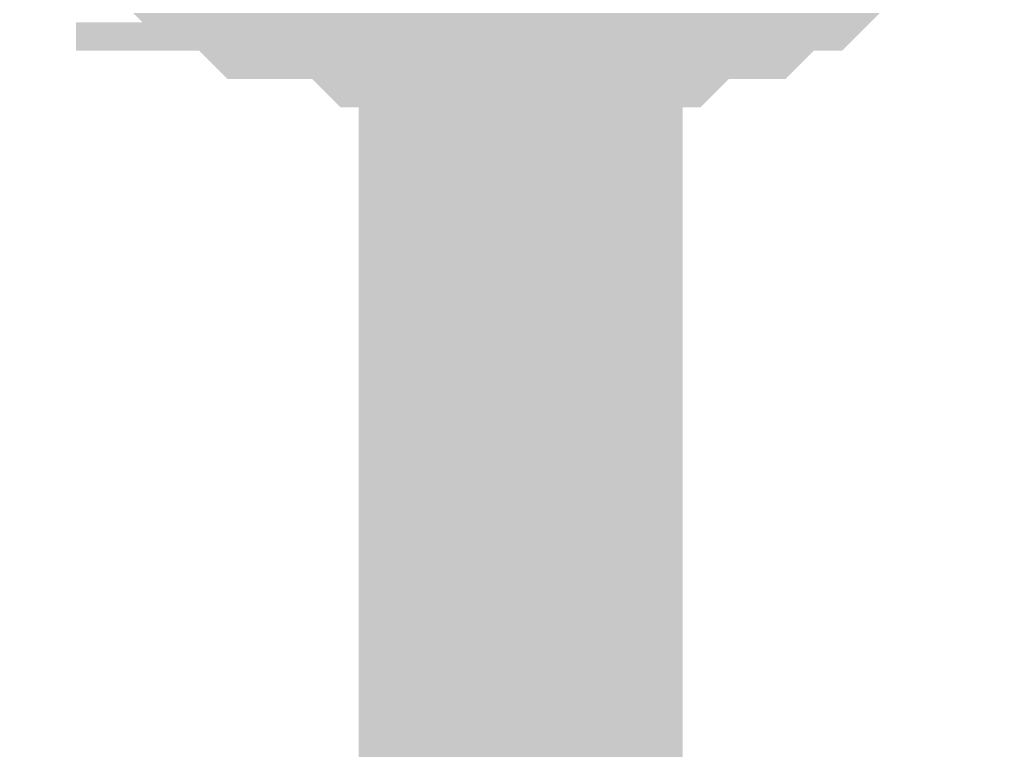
# Model space of a CAD drawing. Header units: inches. Extents: x 0 to 841, y 0 to 594.
# Drawn here: x 432.057 to 432.958, y 156.247 to 156.924 of the extents above; entities that cross this region are included whole.
import ezdxf

# ---------------------------------------------------------------- set-up
doc = ezdxf.new("R2010")
doc.units = ezdxf.units.IN
doc.layers.add('Sheet', color=255, linetype='Continuous')

msp = doc.modelspace()

# ---------------------------------------------------------------- linework, layer by layer
at = {"layer": 'Sheet'}
for points in [[(432.52026, 153.38642, 0.29972, 0.29972, 0), (432.52026, 157.48891, 0.29972, 0.29972, 0)], [(432.52026, 156.99243, 0.29972, 0.29972, 0), (432.49413, 156.99243, 0.29972, 0.29972, 0), (432.468, 156.99243, 0.29972, 0.29972, 0), (432.44187, 156.99243, 0.29972, 0.29972, 0), (432.41573, 156.99243, 0.29972, 0.29972, 0), (432.3896, 157.01856, 0.29972, 0.29972, 0), (432.36347, 157.01856, 0.29972, 0.29972, 0), (432.33734, 157.01856, 0.29972, 0.29972, 0), (432.31121, 157.01856, 0.29972, 0.29972, 0), (432.28508, 157.04469, 0.29972, 0.29972, 0), (432.25895, 157.04469, 0.29972, 0.29972, 0), (432.25895, 157.07083, 0.29972, 0.29972, 0), (432.23282, 157.07083, 0.29972, 0.29972, 0), (432.20669, 157.09696, 0.29972, 0.29972, 0)], [(432.52026, 156.99243, 0.29972, 0.29972, 0), (432.49413, 156.99243, 0.29972, 0.29972, 0), (432.468, 156.99243, 0.29972, 0.29972, 0), (432.44187, 156.99243, 0.29972, 0.29972, 0), (432.41573, 156.99243, 0.29972, 0.29972, 0), (432.3896, 157.01856, 0.29972, 0.29972, 0), (432.36347, 157.01856, 0.29972, 0.29972, 0), (432.33734, 157.01856, 0.29972, 0.29972, 0), (432.31121, 157.01856, 0.29972, 0.29972, 0), (432.28508, 157.04469, 0.29972, 0.29972, 0), (432.25895, 157.04469, 0.29972, 0.29972, 0), (432.25895, 157.07083, 0.29972, 0.29972, 0), (432.23282, 157.07083, 0.29972, 0.29972, 0), (432.20669, 157.09696, 0.29972, 0.29972, 0)], [(432.52026, 156.99243, 0.29972, 0.29972, 0), (432.49413, 156.99243, 0.29972, 0.29972, 0), (432.468, 156.99243, 0.29972, 0.29972, 0), (432.44187, 156.99243, 0.29972, 0.29972, 0), (432.41573, 156.99243, 0.29972, 0.29972, 0), (432.3896, 157.01856, 0.29972, 0.29972, 0), (432.36347, 157.01856, 0.29972, 0.29972, 0), (432.33734, 157.01856, 0.29972, 0.29972, 0), (432.31121, 157.01856, 0.29972, 0.29972, 0), (432.28508, 157.04469, 0.29972, 0.29972, 0), (432.25895, 157.04469, 0.29972, 0.29972, 0), (432.25895, 157.07083, 0.29972, 0.29972, 0), (432.23282, 157.07083, 0.29972, 0.29972, 0), (432.20669, 157.09696, 0.29972, 0.29972, 0)], [(432.52026, 156.99243, 0.29972, 0.29972, 0), (432.49413, 156.99243, 0.29972, 0.29972, 0), (432.468, 156.99243, 0.29972, 0.29972, 0), (432.44187, 156.99243, 0.29972, 0.29972, 0), (432.41573, 156.99243, 0.29972, 0.29972, 0), (432.3896, 157.01856, 0.29972, 0.29972, 0), (432.36347, 157.01856, 0.29972, 0.29972, 0), (432.33734, 157.01856, 0.29972, 0.29972, 0), (432.31121, 157.01856, 0.29972, 0.29972, 0), (432.28508, 157.04469, 0.29972, 0.29972, 0), (432.25895, 157.04469, 0.29972, 0.29972, 0), (432.25895, 157.07083, 0.29972, 0.29972, 0), (432.23282, 157.07083, 0.29972, 0.29972, 0), (432.20669, 157.09696, 0.29972, 0.29972, 0)], [(432.52026, 156.99243, 0.29972, 0.29972, 0), (432.49413, 156.99243, 0.29972, 0.29972, 0), (432.468, 156.99243, 0.29972, 0.29972, 0), (432.44187, 156.99243, 0.29972, 0.29972, 0), (432.41573, 156.99243, 0.29972, 0.29972, 0), (432.3896, 157.01856, 0.29972, 0.29972, 0), (432.36347, 157.01856, 0.29972, 0.29972, 0), (432.33734, 157.01856, 0.29972, 0.29972, 0), (432.31121, 157.01856, 0.29972, 0.29972, 0), (432.28508, 157.04469, 0.29972, 0.29972, 0), (432.25895, 157.04469, 0.29972, 0.29972, 0), (432.25895, 157.07083, 0.29972, 0.29972, 0), (432.23282, 157.07083, 0.29972, 0.29972, 0), (432.20669, 157.09696, 0.29972, 0.29972, 0)], [(432.8077, 157.09696, 0.29972, 0.29972, 0), (432.78157, 157.07083, 0.29972, 0.29972, 0), (432.78157, 157.07083, 0.29972, 0.29972, 0), (432.75544, 157.04469, 0.29972, 0.29972, 0), (432.72931, 157.04469, 0.29972, 0.29972, 0), (432.70318, 157.01856, 0.29972, 0.29972, 0), (432.67704, 157.01856, 0.29972, 0.29972, 0), (432.65091, 157.01856, 0.29972, 0.29972, 0), (432.65091, 157.01856, 0.29972, 0.29972, 0), (432.62478, 156.99243, 0.29972, 0.29972, 0), (432.59865, 156.99243, 0.29972, 0.29972, 0), (432.57252, 156.99243, 0.29972, 0.29972, 0), (432.54639, 156.99243, 0.29972, 0.29972, 0), (432.52026, 156.99243, 0.29972, 0.29972, 0)], [(432.8077, 157.09696, 0.29972, 0.29972, 0), (432.78157, 157.07083, 0.29972, 0.29972, 0), (432.78157, 157.07083, 0.29972, 0.29972, 0), (432.75544, 157.04469, 0.29972, 0.29972, 0), (432.72931, 157.04469, 0.29972, 0.29972, 0), (432.70318, 157.01856, 0.29972, 0.29972, 0), (432.67704, 157.01856, 0.29972, 0.29972, 0), (432.65091, 157.01856, 0.29972, 0.29972, 0), (432.65091, 157.01856, 0.29972, 0.29972, 0), (432.62478, 156.99243, 0.29972, 0.29972, 0), (432.59865, 156.99243, 0.29972, 0.29972, 0), (432.57252, 156.99243, 0.29972, 0.29972, 0), (432.54639, 156.99243, 0.29972, 0.29972, 0), (432.52026, 156.99243, 0.29972, 0.29972, 0)], [(432.8077, 157.09696, 0.29972, 0.29972, 0), (432.78157, 157.07083, 0.29972, 0.29972, 0), (432.78157, 157.07083, 0.29972, 0.29972, 0), (432.75544, 157.04469, 0.29972, 0.29972, 0), (432.72931, 157.04469, 0.29972, 0.29972, 0), (432.70318, 157.01856, 0.29972, 0.29972, 0), (432.67704, 157.01856, 0.29972, 0.29972, 0), (432.65091, 157.01856, 0.29972, 0.29972, 0), (432.65091, 157.01856, 0.29972, 0.29972, 0), (432.62478, 156.99243, 0.29972, 0.29972, 0), (432.59865, 156.99243, 0.29972, 0.29972, 0), (432.57252, 156.99243, 0.29972, 0.29972, 0), (432.54639, 156.99243, 0.29972, 0.29972, 0), (432.52026, 156.99243, 0.29972, 0.29972, 0)], [(432.8077, 157.09696, 0.29972, 0.29972, 0), (432.78157, 157.07083, 0.29972, 0.29972, 0), (432.78157, 157.07083, 0.29972, 0.29972, 0), (432.75544, 157.04469, 0.29972, 0.29972, 0), (432.72931, 157.04469, 0.29972, 0.29972, 0), (432.70318, 157.01856, 0.29972, 0.29972, 0), (432.67704, 157.01856, 0.29972, 0.29972, 0), (432.65091, 157.01856, 0.29972, 0.29972, 0), (432.65091, 157.01856, 0.29972, 0.29972, 0), (432.62478, 156.99243, 0.29972, 0.29972, 0), (432.59865, 156.99243, 0.29972, 0.29972, 0), (432.57252, 156.99243, 0.29972, 0.29972, 0), (432.54639, 156.99243, 0.29972, 0.29972, 0), (432.52026, 156.99243, 0.29972, 0.29972, 0)], [(432.8077, 157.09696, 0.29972, 0.29972, 0), (432.78157, 157.07083, 0.29972, 0.29972, 0), (432.78157, 157.07083, 0.29972, 0.29972, 0), (432.75544, 157.04469, 0.29972, 0.29972, 0), (432.72931, 157.04469, 0.29972, 0.29972, 0), (432.70318, 157.01856, 0.29972, 0.29972, 0), (432.67704, 157.01856, 0.29972, 0.29972, 0), (432.65091, 157.01856, 0.29972, 0.29972, 0), (432.65091, 157.01856, 0.29972, 0.29972, 0), (432.62478, 156.99243, 0.29972, 0.29972, 0), (432.59865, 156.99243, 0.29972, 0.29972, 0), (432.57252, 156.99243, 0.29972, 0.29972, 0), (432.54639, 156.99243, 0.29972, 0.29972, 0), (432.52026, 156.99243, 0.29972, 0.29972, 0)]]:
    msp.add_lwpolyline(points, format="xyseb", dxfattribs=at)

doc.saveas('drawing.dxf')
